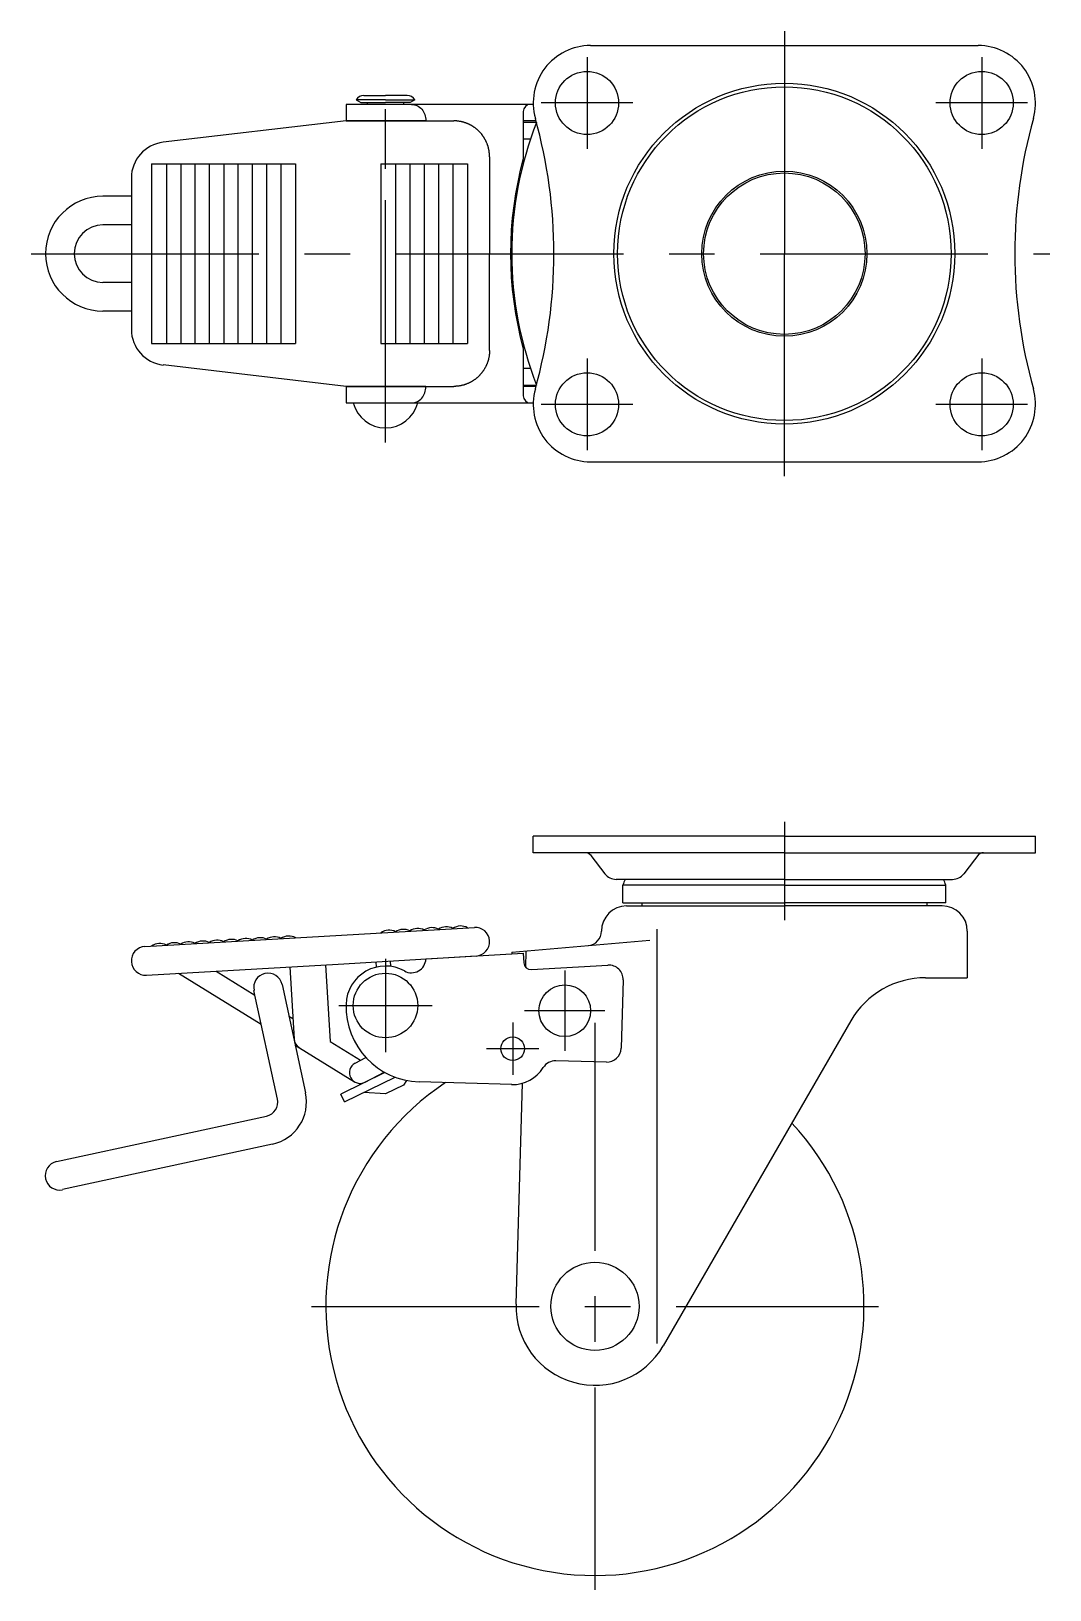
# Model space of a CAD drawing. Extents: x -207 to 63, y -73 to 178.
# Drawn here: x -78.6 to 63.4, y -39.5 to 177.7 of the extents above; entities that cross this region are included whole.
import ezdxf

# ---------------------------------------------------------------- set-up
doc = ezdxf.new("R2010")
doc.units = 0
doc.linetypes.add('CENTER', pattern=[50.8, 31.75, -6.35, 6.35, -6.35])
doc.layers.get('0').update_dxf_attribs({"linetype": 'CONTINUOUS'})
doc.layers.add('CENTER', color=1, linetype='CONTINUOUS')

msp = doc.modelspace()

# ---------------------------------------------------------------- linework, layer by layer
at = {"color": 7, "linetype": 'CONTINUOUS'}
for p, q in [((-0.6, 175.68), (53.4, 175.68)), ((-0.6, 175.68), (53.4, 175.68)), ((-0.6, 175.68), (53.4, 175.68)), ((-0.6, 175.68), (53.4, 175.68)), ((-8.6, 167.48), (-34.69, 167.48)), ((-8.6, 167.48), (-34.69, 167.48)), ((-8.6, 167.48), (-34.69, 167.48)), ((-8.6, 167.48), (-34.69, 167.48)), ((-34.69, 167.48), (-34.69, 165.18)), ((-34.69, 167.48), (-34.69, 165.18)), ((-34.69, 167.48), (-34.69, 165.18)), ((-34.69, 167.48), (-34.69, 165.18)), ((-29.19, 168.11), (-33.27, 168.11)), ((-33.27, 168.11), (-32.62, 167.73)), ((-33.27, 168.11), (-32.62, 167.73)), ((-29.19, 168.11), (-33.27, 168.11)), ((-33.27, 168.11), (-32.62, 167.73)), ((-29.19, 168.11), (-33.27, 168.11)), ((-33.27, 168.11), (-32.62, 167.73)), ((-29.19, 168.11), (-33.27, 168.11)), ((-32.62, 167.73), (-29.19, 167.73)), ((-32.62, 167.73), (-29.19, 167.73)), ((-32.62, 167.73), (-29.19, 167.73)), ((-32.62, 167.73), (-29.19, 167.73)), ((-32.19, 168.73), (-29.19, 168.73)), ((-32.19, 168.73), (-29.19, 168.73)), ((-32.19, 168.73), (-29.19, 168.73)), ((-32.19, 168.73), (-29.19, 168.73)), ((-26.19, 168.73), (-29.19, 168.73)), ((-26.19, 168.73), (-29.19, 168.73)), ((-26.19, 168.73), (-29.19, 168.73)), ((-26.19, 168.73), (-29.19, 168.73)), ((-29.19, 168.11), (-25.11, 168.11)), ((-29.19, 168.11), (-25.11, 168.11)), ((-29.19, 168.11), (-25.11, 168.11)), ((-29.19, 168.11), (-25.11, 168.11)), ((-25.76, 167.73), (-29.19, 167.73)), ((-25.76, 167.73), (-29.19, 167.73)), ((-25.76, 167.73), (-29.19, 167.73)), ((-25.76, 167.73), (-29.19, 167.73)), ((-25.11, 168.11), (-25.76, 167.73)), ((-25.11, 168.11), (-25.76, 167.73)), ((-25.11, 168.11), (-25.76, 167.73)), ((-25.11, 168.11), (-25.76, 167.73)), ((-34.66, 165.18), (-60.19, 162.2)), ((-34.66, 165.18), (-60.19, 162.2)), ((-34.66, 165.18), (-60.19, 162.2)), ((-34.66, 165.18), (-60.19, 162.2)), ((-34.69, 165.18), (-19.68, 165.18)), ((-23.56, 165.18), (-34.69, 165.18)), ((-23.56, 165.18), (-34.69, 165.18)), ((-34.69, 165.18), (-19.68, 165.18)), ((-23.56, 165.18), (-34.69, 165.18)), ((-34.69, 165.18), (-19.68, 165.18)), ((-23.56, 165.18), (-34.69, 165.18)), ((-34.69, 165.18), (-19.68, 165.18)), ((-9.99, 166.48), (-9.99, 159.93)), ((-9.99, 166.48), (-9.99, 159.93)), ((-9.99, 166.48), (-9.99, 159.93)), ((-9.99, 166.48), (-9.99, 159.93)), ((-8.21, 165.18), (-9.99, 165.18)), ((-8.21, 165.18), (-9.99, 165.18)), ((-8.21, 165.18), (-9.99, 165.18)), ((-8.21, 165.18), (-9.99, 165.18)), ((-8.15, 164.98), (-9.99, 164.98)), ((-8.15, 164.98), (-9.99, 164.98)), ((-8.15, 164.98), (-9.99, 164.98)), ((-8.15, 164.98), (-9.99, 164.98)), ((-9.99, 162.68), (-8.97, 162.68)), ((-9.99, 162.68), (-8.97, 162.68)), ((-9.99, 162.68), (-8.97, 162.68)), ((-9.99, 162.68), (-8.97, 162.68)), ((-61.78, 159.18), (-61.78, 134.18)), ((-61.78, 159.18), (-61.78, 134.18)), ((-61.78, 159.18), (-61.78, 134.18)), ((-61.78, 159.18), (-61.78, 134.18)), ((-61.78, 159.18), (-41.71, 159.18)), ((-61.78, 159.18), (-41.71, 159.18)), ((-61.78, 159.18), (-41.71, 159.18)), ((-61.78, 159.18), (-41.71, 159.18)), ((-59.73, 159.18), (-59.73, 134.18)), ((-59.73, 159.18), (-59.73, 134.18)), ((-59.73, 159.18), (-59.73, 134.18)), ((-59.73, 159.18), (-59.73, 134.18)), ((-57.73, 159.18), (-57.73, 134.18)), ((-57.73, 159.18), (-57.73, 134.18)), ((-57.73, 159.18), (-57.73, 134.18)), ((-57.73, 159.18), (-57.73, 134.18)), ((-55.74, 159.18), (-55.74, 134.18)), ((-55.74, 159.18), (-55.74, 134.18)), ((-55.74, 159.18), (-55.74, 134.18)), ((-55.74, 159.18), (-55.74, 134.18)), ((-53.74, 159.18), (-53.74, 134.18)), ((-53.74, 159.18), (-53.74, 134.18)), ((-53.74, 159.18), (-53.74, 134.18)), ((-53.74, 159.18), (-53.74, 134.18)), ((-51.74, 159.18), (-51.74, 134.18)), ((-51.74, 159.18), (-51.74, 134.18)), ((-51.74, 159.18), (-51.74, 134.18)), ((-51.74, 159.18), (-51.74, 134.18)), ((-49.75, 159.18), (-49.75, 134.18)), ((-49.75, 159.18), (-49.75, 134.18)), ((-49.75, 159.18), (-49.75, 134.18)), ((-49.75, 159.18), (-49.75, 134.18)), ((-47.75, 159.18), (-47.75, 134.18)), ((-47.75, 159.18), (-47.75, 134.18)), ((-47.75, 159.18), (-47.75, 134.18)), ((-47.75, 159.18), (-47.75, 134.18)), ((-45.75, 159.18), (-45.75, 134.18)), ((-45.75, 159.18), (-45.75, 134.18)), ((-45.75, 159.18), (-45.75, 134.18)), ((-45.75, 159.18), (-45.75, 134.18)), ((-43.76, 159.18), (-43.76, 134.18)), ((-43.76, 159.18), (-43.76, 134.18)), ((-43.76, 159.18), (-43.76, 134.18)), ((-43.76, 159.18), (-43.76, 134.18)), ((-41.71, 159.18), (-41.71, 134.18)), ((-41.71, 159.18), (-41.71, 134.18)), ((-41.71, 159.18), (-41.71, 134.18)), ((-41.71, 159.18), (-41.71, 134.18)), ((-29.83, 159.18), (-29.83, 134.18)), ((-29.83, 159.18), (-29.83, 134.18)), ((-29.83, 159.18), (-29.83, 134.18)), ((-29.83, 159.18), (-29.83, 134.18)), ((-29.83, 159.18), (-17.75, 159.18)), ((-29.83, 159.18), (-17.75, 159.18)), ((-29.83, 159.18), (-17.75, 159.18)), ((-29.83, 159.18), (-17.75, 159.18)), ((-27.78, 159.18), (-27.78, 134.18)), ((-27.78, 159.18), (-27.78, 134.18)), ((-27.78, 159.18), (-27.78, 134.18)), ((-27.78, 159.18), (-27.78, 134.18)), ((-25.79, 159.18), (-25.79, 134.18)), ((-25.79, 159.18), (-25.79, 134.18)), ((-25.79, 159.18), (-25.79, 134.18)), ((-25.79, 159.18), (-25.79, 134.18)), ((-23.79, 159.18), (-23.79, 134.18)), ((-23.79, 159.18), (-23.79, 134.18)), ((-23.79, 159.18), (-23.79, 134.18)), ((-23.79, 159.18), (-23.79, 134.18)), ((-21.79, 159.18), (-21.79, 134.18)), ((-21.79, 159.18), (-21.79, 134.18)), ((-21.79, 159.18), (-21.79, 134.18)), ((-21.79, 159.18), (-21.79, 134.18)), ((-19.8, 159.18), (-19.8, 134.18)), ((-19.8, 159.18), (-19.8, 134.18)), ((-19.8, 159.18), (-19.8, 134.18)), ((-19.8, 159.18), (-19.8, 134.18)), ((-17.75, 159.18), (-17.75, 134.18)), ((-17.75, 159.18), (-17.75, 134.18)), ((-17.75, 159.18), (-17.75, 134.18)), ((-17.75, 159.18), (-17.75, 134.18)), ((-14.69, 160.18), (-14.69, 146.68)), ((-14.69, 160.18), (-14.69, 146.68)), ((-14.69, 160.18), (-14.69, 146.68)), ((-14.69, 160.18), (-14.69, 146.68)), ((-10.01, 159.18), (-10.19, 159.18)), ((-10.01, 159.18), (-10.19, 159.18)), ((-10.01, 159.18), (-10.19, 159.18)), ((-10.01, 159.18), (-10.19, 159.18)), ((-64.61, 157.23), (-64.61, 136.13)), ((-64.61, 157.23), (-64.61, 136.13)), ((-64.61, 157.23), (-64.61, 136.13)), ((-64.61, 157.23), (-64.61, 136.13)), ((-64.61, 154.68), (-68.57, 154.68)), ((-64.61, 150.68), (-68.57, 150.68)), ((-14.69, 133.18), (-14.69, 146.68)), ((-14.69, 133.18), (-14.69, 146.68)), ((-14.69, 133.18), (-14.69, 146.68)), ((-14.69, 133.18), (-14.69, 146.68)), ((-64.61, 142.68), (-68.57, 142.68)), ((-64.61, 138.68), (-68.57, 138.68)), ((-61.78, 134.18), (-41.71, 134.18)), ((-61.78, 134.18), (-41.71, 134.18)), ((-61.78, 134.18), (-41.71, 134.18)), ((-61.78, 134.18), (-41.71, 134.18)), ((-29.83, 134.18), (-17.75, 134.18)), ((-29.83, 134.18), (-17.75, 134.18)), ((-29.83, 134.18), (-17.75, 134.18)), ((-29.83, 134.18), (-17.75, 134.18)), ((-10.19, 134.18), (-10.01, 134.18)), ((-10.19, 134.18), (-10.01, 134.18)), ((-10.19, 134.18), (-10.01, 134.18)), ((-10.19, 134.18), (-10.01, 134.18)), ((-9.99, 133.43), (-9.99, 126.88)), ((-9.99, 133.43), (-9.99, 126.88)), ((-9.99, 133.43), (-9.99, 126.88)), ((-9.99, 133.43), (-9.99, 126.88)), ((-34.66, 128.18), (-60.19, 131.17)), ((-34.66, 128.18), (-60.19, 131.17)), ((-34.66, 128.18), (-60.19, 131.17)), ((-34.66, 128.18), (-60.19, 131.17)), ((-8.97, 130.68), (-9.99, 130.68)), ((-8.97, 130.68), (-9.99, 130.68)), ((-8.97, 130.68), (-9.99, 130.68)), ((-8.97, 130.68), (-9.99, 130.68)), ((-34.69, 128.18), (-34.69, 125.88)), ((-34.69, 128.18), (-34.69, 125.88)), ((-34.69, 128.18), (-34.69, 125.88)), ((-34.69, 128.18), (-34.69, 125.88)), ((-34.69, 128.18), (-19.68, 128.18)), ((-23.56, 128.18), (-34.69, 128.18)), ((-23.56, 128.18), (-34.69, 128.18)), ((-34.69, 128.18), (-19.68, 128.18)), ((-23.56, 128.18), (-34.69, 128.18)), ((-34.69, 128.18), (-19.68, 128.18)), ((-23.56, 128.18), (-34.69, 128.18)), ((-34.69, 128.18), (-19.68, 128.18)), ((-9.99, 128.38), (-8.15, 128.38)), ((-9.99, 128.38), (-8.15, 128.38)), ((-9.99, 128.38), (-8.15, 128.38)), ((-9.99, 128.38), (-8.15, 128.38)), ((-8.21, 128.18), (-9.99, 128.18)), ((-8.21, 128.18), (-9.99, 128.18)), ((-8.21, 128.18), (-9.99, 128.18)), ((-8.21, 128.18), (-9.99, 128.18)), ((-34.69, 125.88), (-8.6, 125.88)), ((-34.69, 125.88), (-8.6, 125.88)), ((-34.69, 125.88), (-8.6, 125.88)), ((-34.69, 125.88), (-8.6, 125.88)), ((-0.6, 117.68), (53.4, 117.68)), ((-0.6, 117.68), (53.4, 117.68)), ((-0.6, 117.68), (53.4, 117.68)), ((-0.6, 117.68), (53.4, 117.68)), ((26.4, 65.5), (-8.6, 65.5)), ((-8.6, 63.2), (-8.6, 65.5)), ((26.4, 65.5), (61.4, 65.5)), ((61.4, 63.2), (61.4, 65.5)), ((26.4, 63.2), (-8.6, 63.2)), ((26.4, 63.2), (61.4, 63.2)), ((53.65, 63.2), (51.42, 60.28)), ((-0.55, 62.81), (1.38, 60.28)), ((26.4, 59.5), (2.97, 59.5)), ((26.4, 58.71), (3.9, 58.71)), ((3.9, 56.21), (3.9, 58.71)), ((26.4, 59.5), (49.83, 59.5)), ((26.4, 58.71), (48.9, 58.71)), ((48.9, 56.21), (48.9, 58.71)), ((3.9, 56.21), (26.4, 56.21)), ((4.4, 55.79), (4.67, 55.79)), ((4.67, 55.79), (26.4, 55.79)), ((6.53, 56.21), (6.53, 55.79)), ((48.9, 56.21), (26.4, 56.21)), ((48.13, 55.79), (26.4, 55.79)), ((46.27, 56.21), (46.27, 55.79)), ((48.4, 55.79), (48.13, 55.79)), ((-62.72, 50.14), (-16.8, 52.81)), ((0.9, 52.29), (0.9, 52.27)), ((8.64, 52.54), (8.64, 28.03)), ((51.9, 52.29), (51.9, 45.79)), ((-11.6, 49.35), (7.67, 51.03)), ((-35.78, 47.7), (-16.57, 48.82)), ((-30.55, 48.01), (-30.5, 47.26)), ((-28.55, 48.12), (-28.51, 47.38)), ((-23.56, 48.41), (-9.99, 49.2)), ((-11.6, 49.35), (-11.58, 49.1)), ((-11.6, 49.35), (-11.58, 49.1)), ((-9.99, 49.2), (-9.91, 47.87)), ((-9.63, 47.23), (-9.56, 49.52)), ((-9.63, 47.23), (-9.56, 49.52)), ((-62.49, 46.15), (-35.78, 47.7)), ((-58.02, 46.41), (-46.5, 39.3)), ((-52.8, 46.71), (-47.38, 43.37)), ((-42.52, 47.31), (-41.94, 37.24)), ((-37.53, 47.6), (-36.91, 36.91)), ((-8.85, 46.93), (1.81, 47.55)), ((46.07, 45.79), (51.9, 45.79)), ((-44.24, 28.89), (-47.52, 44)), ((-43.61, 44.85), (-40.33, 29.74)), ((3.93, 45.5), (3.65, 35.96)), ((-42.65, 40.45), (-42.11, 40.12)), ((35.67, 39.79), (9.53, -5.5)), ((-41.77, 36.38), (-33.51, 31.29)), ((-36.91, 36.91), (-32.67, 34.29)), ((-29.27, 32.58), (-35.42, 29.57)), ((-33.43, 33.88), (-31.94, 34.69)), ((-32.01, 31.24), (-29.39, 32.65)), ((1.59, 34.02), (-5.44, 34.22)), ((-34.89, 28.49), (-27.86, 31.94)), ((-26.69, 30.84), (-29.2, 29.61)), ((-26.26, 31.48), (-26.69, 30.84)), ((-11.6, 30.9), (-24.5, 31.28)), ((-11, 0.32), (-10.1, 31.09)), ((-34.89, 28.49), (-35.42, 29.57)), ((-29.2, 29.61), (-32.2, 29.81)), ((-75.04, 20.17), (-45.77, 26.52)), ((8.64, 28.03), (8.64, -5.19)), ((-44.92, 22.61), (-74.19, 16.26))]:
    msp.add_line(p, q, dxfattribs=at)
for points in [[(-25.55, 167.48, -0.112031), (-24.8, 167.31, -0.103107), (-24.14, 166.81, -0.092574), (-23.71, 166.08, -0.086292), (-23.56, 165.18, -0.086292)], [(-25.55, 167.48, -0.112031), (-24.8, 167.31, -0.103107), (-24.14, 166.81, -0.092574), (-23.71, 166.08, -0.086292), (-23.56, 165.18, -0.086292)], [(-25.55, 167.48, -0.112031), (-24.8, 167.31, -0.103107), (-24.14, 166.81, -0.092574), (-23.71, 166.08, -0.086292), (-23.56, 165.18, -0.086292)], [(-25.55, 167.48, -0.112031), (-24.8, 167.31, -0.103107), (-24.14, 166.81, -0.092574), (-23.71, 166.08, -0.086292), (-23.56, 165.18, -0.086292)], [(-25.55, 125.88, 0.112031), (-24.8, 126.05, 0.103107), (-24.14, 126.56, 0.092574), (-23.71, 127.29, 0.086292), (-23.56, 128.18, 0.086292)], [(-25.55, 125.88, 0.112031), (-24.8, 126.05, 0.103107), (-24.14, 126.56, 0.092574), (-23.71, 127.29, 0.086292), (-23.56, 128.18, 0.086292)], [(-25.55, 125.88, 0.112031), (-24.8, 126.05, 0.103107), (-24.14, 126.56, 0.092574), (-23.71, 127.29, 0.086292), (-23.56, 128.18, 0.086292)], [(-25.55, 125.88, 0.112031), (-24.8, 126.05, 0.103107), (-24.14, 126.56, 0.092574), (-23.71, 127.29, 0.086292), (-23.56, 128.18, 0.086292)]]:
    msp.add_lwpolyline(points, format="xyb", dxfattribs=at)
for points in [[(-14.68, 160.19, 0), (-14.69, 160.25, 0), (-14.69, 160.31, 0), (-14.69, 160.37, 0), (-14.69, 160.43, 0), (-14.69, 160.49, 0), (-14.7, 160.55, 0), (-14.7, 160.62, 0), (-14.71, 160.68, 0), (-14.72, 160.74, 0), (-14.72, 160.8, 0), (-14.73, 160.86, 0), (-14.74, 160.92, 0), (-14.75, 160.98, 0), (-14.76, 161.04, 0), (-14.77, 161.1, 0), (-14.78, 161.16, 0), (-14.79, 161.22, 0), (-14.81, 161.28, 0), (-14.82, 161.34, 0), (-14.83, 161.4, 0), (-14.85, 161.46, 0), (-14.87, 161.52, 0), (-14.88, 161.58, 0), (-14.9, 161.64, 0), (-14.92, 161.7, 0), (-14.94, 161.75, 0), (-14.96, 161.81, 0), (-14.98, 161.87, 0), (-15, 161.93, 0), (-15.02, 161.99, 0), (-15.04, 162.04, 0), (-15.07, 162.1, 0), (-15.09, 162.16, 0), (-15.11, 162.21, 0), (-15.14, 162.27, 0), (-15.17, 162.32, 0), (-15.19, 162.38, 0), (-15.22, 162.43, 0), (-15.25, 162.49, 0), (-15.28, 162.54, 0), (-15.3, 162.6, 0), (-15.33, 162.65, 0), (-15.37, 162.7, 0), (-15.4, 162.76, 0), (-15.43, 162.81, 0), (-15.46, 162.86, 0), (-15.49, 162.91, 0), (-15.53, 162.96, 0), (-15.56, 163.02, 0), (-15.6, 163.07, 0), (-15.63, 163.12, 0), (-15.67, 163.17, 0), (-15.71, 163.21, 0), (-15.74, 163.26, 0), (-15.78, 163.31, 0), (-15.82, 163.36, 0), (-15.86, 163.41, 0), (-15.9, 163.45, 0), (-15.94, 163.5, 0), (-15.98, 163.54, 0), (-16.02, 163.59, 0), (-16.06, 163.63, 0), (-16.11, 163.68, 0), (-16.15, 163.72, 0), (-16.19, 163.77, 0), (-16.24, 163.81, 0), (-16.28, 163.85, 0), (-16.33, 163.89, 0), (-16.37, 163.93, 0), (-16.42, 163.97, 0), (-16.47, 164.01, 0), (-16.51, 164.05, 0), (-16.56, 164.09, 0), (-16.61, 164.13, 0), (-16.66, 164.17, 0), (-16.71, 164.2, 0), (-16.76, 164.24, 0), (-16.81, 164.27, 0), (-16.86, 164.31, 0), (-16.91, 164.34, 0), (-16.96, 164.38, 0), (-17.01, 164.41, 0), (-17.06, 164.44, 0), (-17.11, 164.48, 0), (-17.17, 164.51, 0), (-17.22, 164.54, 0), (-17.27, 164.57, 0), (-17.33, 164.6, 0), (-17.38, 164.62, 0), (-17.44, 164.65, 0), (-17.49, 164.68, 0), (-17.55, 164.71, 0), (-17.6, 164.73, 0), (-17.66, 164.76, 0), (-17.72, 164.78, 0), (-17.77, 164.81, 0), (-17.83, 164.83, 0), (-17.89, 164.85, 0), (-17.94, 164.87, 0), (-18, 164.89, 0), (-18.06, 164.91, 0), (-18.12, 164.93, 0), (-18.18, 164.95, 0), (-18.23, 164.97, 0), (-18.29, 164.99, 0), (-18.35, 165.01, 0), (-18.41, 165.02, 0), (-18.47, 165.04, 0), (-18.53, 165.05, 0), (-18.59, 165.06, 0), (-18.65, 165.08, 0), (-18.71, 165.09, 0), (-18.77, 165.1, 0), (-18.83, 165.11, 0), (-18.89, 165.12, 0), (-18.95, 165.13, 0), (-19.01, 165.14, 0), (-19.07, 165.15, 0), (-19.13, 165.16, 0), (-19.19, 165.16, 0), (-19.26, 165.17, 0), (-19.32, 165.17, 0), (-19.38, 165.18, 0), (-19.44, 165.18, 0), (-19.5, 165.18, 0), (-19.56, 165.18, 0), (-19.62, 165.19, 0), (-19.68, 165.19, 0)], [(-14.68, 160.19, 0), (-14.69, 160.25, 0), (-14.69, 160.31, 0), (-14.69, 160.37, 0), (-14.69, 160.43, 0), (-14.69, 160.49, 0), (-14.7, 160.55, 0), (-14.7, 160.62, 0), (-14.71, 160.68, 0), (-14.72, 160.74, 0), (-14.72, 160.8, 0), (-14.73, 160.86, 0), (-14.74, 160.92, 0), (-14.75, 160.98, 0), (-14.76, 161.04, 0), (-14.77, 161.1, 0), (-14.78, 161.16, 0), (-14.79, 161.22, 0), (-14.81, 161.28, 0), (-14.82, 161.34, 0), (-14.83, 161.4, 0), (-14.85, 161.46, 0), (-14.87, 161.52, 0), (-14.88, 161.58, 0), (-14.9, 161.64, 0), (-14.92, 161.7, 0), (-14.94, 161.75, 0), (-14.96, 161.81, 0), (-14.98, 161.87, 0), (-15, 161.93, 0), (-15.02, 161.99, 0), (-15.04, 162.04, 0), (-15.07, 162.1, 0), (-15.09, 162.16, 0), (-15.11, 162.21, 0), (-15.14, 162.27, 0), (-15.17, 162.32, 0), (-15.19, 162.38, 0), (-15.22, 162.43, 0), (-15.25, 162.49, 0), (-15.28, 162.54, 0), (-15.3, 162.6, 0), (-15.33, 162.65, 0), (-15.37, 162.7, 0), (-15.4, 162.76, 0), (-15.43, 162.81, 0), (-15.46, 162.86, 0), (-15.49, 162.91, 0), (-15.53, 162.96, 0), (-15.56, 163.02, 0), (-15.6, 163.07, 0), (-15.63, 163.12, 0), (-15.67, 163.17, 0), (-15.71, 163.21, 0), (-15.74, 163.26, 0), (-15.78, 163.31, 0), (-15.82, 163.36, 0), (-15.86, 163.41, 0), (-15.9, 163.45, 0), (-15.94, 163.5, 0), (-15.98, 163.54, 0), (-16.02, 163.59, 0), (-16.06, 163.63, 0), (-16.11, 163.68, 0), (-16.15, 163.72, 0), (-16.19, 163.77, 0), (-16.24, 163.81, 0), (-16.28, 163.85, 0), (-16.33, 163.89, 0), (-16.37, 163.93, 0), (-16.42, 163.97, 0), (-16.47, 164.01, 0), (-16.51, 164.05, 0), (-16.56, 164.09, 0), (-16.61, 164.13, 0), (-16.66, 164.17, 0), (-16.71, 164.2, 0), (-16.76, 164.24, 0), (-16.81, 164.27, 0), (-16.86, 164.31, 0), (-16.91, 164.34, 0), (-16.96, 164.38, 0), (-17.01, 164.41, 0), (-17.06, 164.44, 0), (-17.11, 164.48, 0), (-17.17, 164.51, 0), (-17.22, 164.54, 0), (-17.27, 164.57, 0), (-17.33, 164.6, 0), (-17.38, 164.62, 0), (-17.44, 164.65, 0), (-17.49, 164.68, 0), (-17.55, 164.71, 0), (-17.6, 164.73, 0), (-17.66, 164.76, 0), (-17.72, 164.78, 0), (-17.77, 164.81, 0), (-17.83, 164.83, 0), (-17.89, 164.85, 0), (-17.94, 164.87, 0), (-18, 164.89, 0), (-18.06, 164.91, 0), (-18.12, 164.93, 0), (-18.18, 164.95, 0), (-18.23, 164.97, 0), (-18.29, 164.99, 0), (-18.35, 165.01, 0), (-18.41, 165.02, 0), (-18.47, 165.04, 0), (-18.53, 165.05, 0), (-18.59, 165.06, 0), (-18.65, 165.08, 0), (-18.71, 165.09, 0), (-18.77, 165.1, 0), (-18.83, 165.11, 0), (-18.89, 165.12, 0), (-18.95, 165.13, 0), (-19.01, 165.14, 0), (-19.07, 165.15, 0), (-19.13, 165.16, 0), (-19.19, 165.16, 0), (-19.26, 165.17, 0), (-19.32, 165.17, 0), (-19.38, 165.18, 0), (-19.44, 165.18, 0), (-19.5, 165.18, 0), (-19.56, 165.18, 0), (-19.62, 165.19, 0), (-19.68, 165.19, 0)], [(-14.68, 160.19, 0), (-14.69, 160.25, 0), (-14.69, 160.31, 0), (-14.69, 160.37, 0), (-14.69, 160.43, 0), (-14.69, 160.49, 0), (-14.7, 160.55, 0), (-14.7, 160.62, 0), (-14.71, 160.68, 0), (-14.72, 160.74, 0), (-14.72, 160.8, 0), (-14.73, 160.86, 0), (-14.74, 160.92, 0), (-14.75, 160.98, 0), (-14.76, 161.04, 0), (-14.77, 161.1, 0), (-14.78, 161.16, 0), (-14.79, 161.22, 0), (-14.81, 161.28, 0), (-14.82, 161.34, 0), (-14.83, 161.4, 0), (-14.85, 161.46, 0), (-14.87, 161.52, 0), (-14.88, 161.58, 0), (-14.9, 161.64, 0), (-14.92, 161.7, 0), (-14.94, 161.75, 0), (-14.96, 161.81, 0), (-14.98, 161.87, 0), (-15, 161.93, 0), (-15.02, 161.99, 0), (-15.04, 162.04, 0), (-15.07, 162.1, 0), (-15.09, 162.16, 0), (-15.11, 162.21, 0), (-15.14, 162.27, 0), (-15.17, 162.32, 0), (-15.19, 162.38, 0), (-15.22, 162.43, 0), (-15.25, 162.49, 0), (-15.28, 162.54, 0), (-15.3, 162.6, 0), (-15.33, 162.65, 0), (-15.37, 162.7, 0), (-15.4, 162.76, 0), (-15.43, 162.81, 0), (-15.46, 162.86, 0), (-15.49, 162.91, 0), (-15.53, 162.96, 0), (-15.56, 163.02, 0), (-15.6, 163.07, 0), (-15.63, 163.12, 0), (-15.67, 163.17, 0), (-15.71, 163.21, 0), (-15.74, 163.26, 0), (-15.78, 163.31, 0), (-15.82, 163.36, 0), (-15.86, 163.41, 0), (-15.9, 163.45, 0), (-15.94, 163.5, 0), (-15.98, 163.54, 0), (-16.02, 163.59, 0), (-16.06, 163.63, 0), (-16.11, 163.68, 0), (-16.15, 163.72, 0), (-16.19, 163.77, 0), (-16.24, 163.81, 0), (-16.28, 163.85, 0), (-16.33, 163.89, 0), (-16.37, 163.93, 0), (-16.42, 163.97, 0), (-16.47, 164.01, 0), (-16.51, 164.05, 0), (-16.56, 164.09, 0), (-16.61, 164.13, 0), (-16.66, 164.17, 0), (-16.71, 164.2, 0), (-16.76, 164.24, 0), (-16.81, 164.27, 0), (-16.86, 164.31, 0), (-16.91, 164.34, 0), (-16.96, 164.38, 0), (-17.01, 164.41, 0), (-17.06, 164.44, 0), (-17.11, 164.48, 0), (-17.17, 164.51, 0), (-17.22, 164.54, 0), (-17.27, 164.57, 0), (-17.33, 164.6, 0), (-17.38, 164.62, 0), (-17.44, 164.65, 0), (-17.49, 164.68, 0), (-17.55, 164.71, 0), (-17.6, 164.73, 0), (-17.66, 164.76, 0), (-17.72, 164.78, 0), (-17.77, 164.81, 0), (-17.83, 164.83, 0), (-17.89, 164.85, 0), (-17.94, 164.87, 0), (-18, 164.89, 0), (-18.06, 164.91, 0), (-18.12, 164.93, 0), (-18.18, 164.95, 0), (-18.23, 164.97, 0), (-18.29, 164.99, 0), (-18.35, 165.01, 0), (-18.41, 165.02, 0), (-18.47, 165.04, 0), (-18.53, 165.05, 0), (-18.59, 165.06, 0), (-18.65, 165.08, 0), (-18.71, 165.09, 0), (-18.77, 165.1, 0), (-18.83, 165.11, 0), (-18.89, 165.12, 0), (-18.95, 165.13, 0), (-19.01, 165.14, 0), (-19.07, 165.15, 0), (-19.13, 165.16, 0), (-19.19, 165.16, 0), (-19.26, 165.17, 0), (-19.32, 165.17, 0), (-19.38, 165.18, 0), (-19.44, 165.18, 0), (-19.5, 165.18, 0), (-19.56, 165.18, 0), (-19.62, 165.19, 0), (-19.68, 165.19, 0)], [(-14.68, 160.19, 0), (-14.69, 160.25, 0), (-14.69, 160.31, 0), (-14.69, 160.37, 0), (-14.69, 160.43, 0), (-14.69, 160.49, 0), (-14.7, 160.55, 0), (-14.7, 160.62, 0), (-14.71, 160.68, 0), (-14.72, 160.74, 0), (-14.72, 160.8, 0), (-14.73, 160.86, 0), (-14.74, 160.92, 0), (-14.75, 160.98, 0), (-14.76, 161.04, 0), (-14.77, 161.1, 0), (-14.78, 161.16, 0), (-14.79, 161.22, 0), (-14.81, 161.28, 0), (-14.82, 161.34, 0), (-14.83, 161.4, 0), (-14.85, 161.46, 0), (-14.87, 161.52, 0), (-14.88, 161.58, 0), (-14.9, 161.64, 0), (-14.92, 161.7, 0), (-14.94, 161.75, 0), (-14.96, 161.81, 0), (-14.98, 161.87, 0), (-15, 161.93, 0), (-15.02, 161.99, 0), (-15.04, 162.04, 0), (-15.07, 162.1, 0), (-15.09, 162.16, 0), (-15.11, 162.21, 0), (-15.14, 162.27, 0), (-15.17, 162.32, 0), (-15.19, 162.38, 0), (-15.22, 162.43, 0), (-15.25, 162.49, 0), (-15.28, 162.54, 0), (-15.3, 162.6, 0), (-15.33, 162.65, 0), (-15.37, 162.7, 0), (-15.4, 162.76, 0), (-15.43, 162.81, 0), (-15.46, 162.86, 0), (-15.49, 162.91, 0), (-15.53, 162.96, 0), (-15.56, 163.02, 0), (-15.6, 163.07, 0), (-15.63, 163.12, 0), (-15.67, 163.17, 0), (-15.71, 163.21, 0), (-15.74, 163.26, 0), (-15.78, 163.31, 0), (-15.82, 163.36, 0), (-15.86, 163.41, 0), (-15.9, 163.45, 0), (-15.94, 163.5, 0), (-15.98, 163.54, 0), (-16.02, 163.59, 0), (-16.06, 163.63, 0), (-16.11, 163.68, 0), (-16.15, 163.72, 0), (-16.19, 163.77, 0), (-16.24, 163.81, 0), (-16.28, 163.85, 0), (-16.33, 163.89, 0), (-16.37, 163.93, 0), (-16.42, 163.97, 0), (-16.47, 164.01, 0), (-16.51, 164.05, 0), (-16.56, 164.09, 0), (-16.61, 164.13, 0), (-16.66, 164.17, 0), (-16.71, 164.2, 0), (-16.76, 164.24, 0), (-16.81, 164.27, 0), (-16.86, 164.31, 0), (-16.91, 164.34, 0), (-16.96, 164.38, 0), (-17.01, 164.41, 0), (-17.06, 164.44, 0), (-17.11, 164.48, 0), (-17.17, 164.51, 0), (-17.22, 164.54, 0), (-17.27, 164.57, 0), (-17.33, 164.6, 0), (-17.38, 164.62, 0), (-17.44, 164.65, 0), (-17.49, 164.68, 0), (-17.55, 164.71, 0), (-17.6, 164.73, 0), (-17.66, 164.76, 0), (-17.72, 164.78, 0), (-17.77, 164.81, 0), (-17.83, 164.83, 0), (-17.89, 164.85, 0), (-17.94, 164.87, 0), (-18, 164.89, 0), (-18.06, 164.91, 0), (-18.12, 164.93, 0), (-18.18, 164.95, 0), (-18.23, 164.97, 0), (-18.29, 164.99, 0), (-18.35, 165.01, 0), (-18.41, 165.02, 0), (-18.47, 165.04, 0), (-18.53, 165.05, 0), (-18.59, 165.06, 0), (-18.65, 165.08, 0), (-18.71, 165.09, 0), (-18.77, 165.1, 0), (-18.83, 165.11, 0), (-18.89, 165.12, 0), (-18.95, 165.13, 0), (-19.01, 165.14, 0), (-19.07, 165.15, 0), (-19.13, 165.16, 0), (-19.19, 165.16, 0), (-19.26, 165.17, 0), (-19.32, 165.17, 0), (-19.38, 165.18, 0), (-19.44, 165.18, 0), (-19.5, 165.18, 0), (-19.56, 165.18, 0), (-19.62, 165.19, 0), (-19.68, 165.19, 0)], [(-14.68, 133.19, 0), (-14.69, 133.12, 0), (-14.69, 133.06, 0), (-14.69, 133, 0), (-14.69, 132.94, 0), (-14.69, 132.88, 0), (-14.7, 132.82, 0), (-14.7, 132.76, 0), (-14.71, 132.7, 0), (-14.72, 132.64, 0), (-14.72, 132.57, 0), (-14.73, 132.51, 0), (-14.74, 132.45, 0), (-14.75, 132.39, 0), (-14.76, 132.33, 0), (-14.77, 132.27, 0), (-14.78, 132.21, 0), (-14.79, 132.15, 0), (-14.81, 132.09, 0), (-14.82, 132.03, 0), (-14.83, 131.97, 0), (-14.85, 131.91, 0), (-14.87, 131.85, 0), (-14.88, 131.79, 0), (-14.9, 131.73, 0), (-14.92, 131.68, 0), (-14.94, 131.62, 0), (-14.96, 131.56, 0), (-14.98, 131.5, 0), (-15, 131.44, 0), (-15.02, 131.39, 0), (-15.04, 131.33, 0), (-15.07, 131.27, 0), (-15.09, 131.22, 0), (-15.11, 131.16, 0), (-15.14, 131.1, 0), (-15.17, 131.05, 0), (-15.19, 130.99, 0), (-15.22, 130.94, 0), (-15.25, 130.88, 0), (-15.28, 130.83, 0), (-15.3, 130.78, 0), (-15.33, 130.72, 0), (-15.37, 130.67, 0), (-15.4, 130.62, 0), (-15.43, 130.56, 0), (-15.46, 130.51, 0), (-15.49, 130.46, 0), (-15.53, 130.41, 0), (-15.56, 130.36, 0), (-15.6, 130.31, 0), (-15.63, 130.26, 0), (-15.67, 130.21, 0), (-15.71, 130.16, 0), (-15.74, 130.11, 0), (-15.78, 130.06, 0), (-15.82, 130.01, 0), (-15.86, 129.97, 0), (-15.9, 129.92, 0), (-15.94, 129.87, 0), (-15.98, 129.83, 0), (-16.02, 129.78, 0), (-16.06, 129.74, 0), (-16.11, 129.69, 0), (-16.15, 129.65, 0), (-16.19, 129.61, 0), (-16.24, 129.56, 0), (-16.28, 129.52, 0), (-16.33, 129.48, 0), (-16.37, 129.44, 0), (-16.42, 129.4, 0), (-16.47, 129.36, 0), (-16.51, 129.32, 0), (-16.56, 129.28, 0), (-16.61, 129.24, 0), (-16.66, 129.21, 0), (-16.71, 129.17, 0), (-16.76, 129.13, 0), (-16.81, 129.1, 0), (-16.86, 129.06, 0), (-16.91, 129.03, 0), (-16.96, 128.99, 0), (-17.01, 128.96, 0), (-17.06, 128.93, 0), (-17.11, 128.9, 0), (-17.17, 128.87, 0), (-17.22, 128.84, 0), (-17.27, 128.81, 0), (-17.33, 128.78, 0), (-17.38, 128.75, 0), (-17.44, 128.72, 0), (-17.49, 128.69, 0), (-17.55, 128.67, 0), (-17.6, 128.64, 0), (-17.66, 128.61, 0), (-17.72, 128.59, 0), (-17.77, 128.57, 0), (-17.83, 128.54, 0), (-17.89, 128.52, 0), (-17.94, 128.5, 0), (-18, 128.48, 0), (-18.06, 128.46, 0), (-18.12, 128.44, 0), (-18.18, 128.42, 0), (-18.23, 128.4, 0), (-18.29, 128.38, 0), (-18.35, 128.37, 0), (-18.41, 128.35, 0), (-18.47, 128.34, 0), (-18.53, 128.32, 0), (-18.59, 128.31, 0), (-18.65, 128.29, 0), (-18.71, 128.28, 0), (-18.77, 128.27, 0), (-18.83, 128.26, 0), (-18.89, 128.25, 0), (-18.95, 128.24, 0), (-19.01, 128.23, 0), (-19.07, 128.22, 0), (-19.13, 128.22, 0), (-19.19, 128.21, 0), (-19.26, 128.2, 0), (-19.32, 128.2, 0), (-19.38, 128.2, 0), (-19.44, 128.19, 0), (-19.5, 128.19, 0), (-19.56, 128.19, 0), (-19.62, 128.19, 0), (-19.68, 128.19, 0)], [(-14.68, 133.19, 0), (-14.69, 133.12, 0), (-14.69, 133.06, 0), (-14.69, 133, 0), (-14.69, 132.94, 0), (-14.69, 132.88, 0), (-14.7, 132.82, 0), (-14.7, 132.76, 0), (-14.71, 132.7, 0), (-14.72, 132.64, 0), (-14.72, 132.57, 0), (-14.73, 132.51, 0), (-14.74, 132.45, 0), (-14.75, 132.39, 0), (-14.76, 132.33, 0), (-14.77, 132.27, 0), (-14.78, 132.21, 0), (-14.79, 132.15, 0), (-14.81, 132.09, 0), (-14.82, 132.03, 0), (-14.83, 131.97, 0), (-14.85, 131.91, 0), (-14.87, 131.85, 0), (-14.88, 131.79, 0), (-14.9, 131.73, 0), (-14.92, 131.68, 0), (-14.94, 131.62, 0), (-14.96, 131.56, 0), (-14.98, 131.5, 0), (-15, 131.44, 0), (-15.02, 131.39, 0), (-15.04, 131.33, 0), (-15.07, 131.27, 0), (-15.09, 131.22, 0), (-15.11, 131.16, 0), (-15.14, 131.1, 0), (-15.17, 131.05, 0), (-15.19, 130.99, 0), (-15.22, 130.94, 0), (-15.25, 130.88, 0), (-15.28, 130.83, 0), (-15.3, 130.78, 0), (-15.33, 130.72, 0), (-15.37, 130.67, 0), (-15.4, 130.62, 0), (-15.43, 130.56, 0), (-15.46, 130.51, 0), (-15.49, 130.46, 0), (-15.53, 130.41, 0), (-15.56, 130.36, 0), (-15.6, 130.31, 0), (-15.63, 130.26, 0), (-15.67, 130.21, 0), (-15.71, 130.16, 0), (-15.74, 130.11, 0), (-15.78, 130.06, 0), (-15.82, 130.01, 0), (-15.86, 129.97, 0), (-15.9, 129.92, 0), (-15.94, 129.87, 0), (-15.98, 129.83, 0), (-16.02, 129.78, 0), (-16.06, 129.74, 0), (-16.11, 129.69, 0), (-16.15, 129.65, 0), (-16.19, 129.61, 0), (-16.24, 129.56, 0), (-16.28, 129.52, 0), (-16.33, 129.48, 0), (-16.37, 129.44, 0), (-16.42, 129.4, 0), (-16.47, 129.36, 0), (-16.51, 129.32, 0), (-16.56, 129.28, 0), (-16.61, 129.24, 0), (-16.66, 129.21, 0), (-16.71, 129.17, 0), (-16.76, 129.13, 0), (-16.81, 129.1, 0), (-16.86, 129.06, 0), (-16.91, 129.03, 0), (-16.96, 128.99, 0), (-17.01, 128.96, 0), (-17.06, 128.93, 0), (-17.11, 128.9, 0), (-17.17, 128.87, 0), (-17.22, 128.84, 0), (-17.27, 128.81, 0), (-17.33, 128.78, 0), (-17.38, 128.75, 0), (-17.44, 128.72, 0), (-17.49, 128.69, 0), (-17.55, 128.67, 0), (-17.6, 128.64, 0), (-17.66, 128.61, 0), (-17.72, 128.59, 0), (-17.77, 128.57, 0), (-17.83, 128.54, 0), (-17.89, 128.52, 0), (-17.94, 128.5, 0), (-18, 128.48, 0), (-18.06, 128.46, 0), (-18.12, 128.44, 0), (-18.18, 128.42, 0), (-18.23, 128.4, 0), (-18.29, 128.38, 0), (-18.35, 128.37, 0), (-18.41, 128.35, 0), (-18.47, 128.34, 0), (-18.53, 128.32, 0), (-18.59, 128.31, 0), (-18.65, 128.29, 0), (-18.71, 128.28, 0), (-18.77, 128.27, 0), (-18.83, 128.26, 0), (-18.89, 128.25, 0), (-18.95, 128.24, 0), (-19.01, 128.23, 0), (-19.07, 128.22, 0), (-19.13, 128.22, 0), (-19.19, 128.21, 0), (-19.26, 128.2, 0), (-19.32, 128.2, 0), (-19.38, 128.2, 0), (-19.44, 128.19, 0), (-19.5, 128.19, 0), (-19.56, 128.19, 0), (-19.62, 128.19, 0), (-19.68, 128.19, 0)], [(-14.68, 133.19, 0), (-14.69, 133.12, 0), (-14.69, 133.06, 0), (-14.69, 133, 0), (-14.69, 132.94, 0), (-14.69, 132.88, 0), (-14.7, 132.82, 0), (-14.7, 132.76, 0), (-14.71, 132.7, 0), (-14.72, 132.64, 0), (-14.72, 132.57, 0), (-14.73, 132.51, 0), (-14.74, 132.45, 0), (-14.75, 132.39, 0), (-14.76, 132.33, 0), (-14.77, 132.27, 0), (-14.78, 132.21, 0), (-14.79, 132.15, 0), (-14.81, 132.09, 0), (-14.82, 132.03, 0), (-14.83, 131.97, 0), (-14.85, 131.91, 0), (-14.87, 131.85, 0), (-14.88, 131.79, 0), (-14.9, 131.73, 0), (-14.92, 131.68, 0), (-14.94, 131.62, 0), (-14.96, 131.56, 0), (-14.98, 131.5, 0), (-15, 131.44, 0), (-15.02, 131.39, 0), (-15.04, 131.33, 0), (-15.07, 131.27, 0), (-15.09, 131.22, 0), (-15.11, 131.16, 0), (-15.14, 131.1, 0), (-15.17, 131.05, 0), (-15.19, 130.99, 0), (-15.22, 130.94, 0), (-15.25, 130.88, 0), (-15.28, 130.83, 0), (-15.3, 130.78, 0), (-15.33, 130.72, 0), (-15.37, 130.67, 0), (-15.4, 130.62, 0), (-15.43, 130.56, 0), (-15.46, 130.51, 0), (-15.49, 130.46, 0), (-15.53, 130.41, 0), (-15.56, 130.36, 0), (-15.6, 130.31, 0), (-15.63, 130.26, 0), (-15.67, 130.21, 0), (-15.71, 130.16, 0), (-15.74, 130.11, 0), (-15.78, 130.06, 0), (-15.82, 130.01, 0), (-15.86, 129.97, 0), (-15.9, 129.92, 0), (-15.94, 129.87, 0), (-15.98, 129.83, 0), (-16.02, 129.78, 0), (-16.06, 129.74, 0), (-16.11, 129.69, 0), (-16.15, 129.65, 0), (-16.19, 129.61, 0), (-16.24, 129.56, 0), (-16.28, 129.52, 0), (-16.33, 129.48, 0), (-16.37, 129.44, 0), (-16.42, 129.4, 0), (-16.47, 129.36, 0), (-16.51, 129.32, 0), (-16.56, 129.28, 0), (-16.61, 129.24, 0), (-16.66, 129.21, 0), (-16.71, 129.17, 0), (-16.76, 129.13, 0), (-16.81, 129.1, 0), (-16.86, 129.06, 0), (-16.91, 129.03, 0), (-16.96, 128.99, 0), (-17.01, 128.96, 0), (-17.06, 128.93, 0), (-17.11, 128.9, 0), (-17.17, 128.87, 0), (-17.22, 128.84, 0), (-17.27, 128.81, 0), (-17.33, 128.78, 0), (-17.38, 128.75, 0), (-17.44, 128.72, 0), (-17.49, 128.69, 0), (-17.55, 128.67, 0), (-17.6, 128.64, 0), (-17.66, 128.61, 0), (-17.72, 128.59, 0), (-17.77, 128.57, 0), (-17.83, 128.54, 0), (-17.89, 128.52, 0), (-17.94, 128.5, 0), (-18, 128.48, 0), (-18.06, 128.46, 0), (-18.12, 128.44, 0), (-18.18, 128.42, 0), (-18.23, 128.4, 0), (-18.29, 128.38, 0), (-18.35, 128.37, 0), (-18.41, 128.35, 0), (-18.47, 128.34, 0), (-18.53, 128.32, 0), (-18.59, 128.31, 0), (-18.65, 128.29, 0), (-18.71, 128.28, 0), (-18.77, 128.27, 0), (-18.83, 128.26, 0), (-18.89, 128.25, 0), (-18.95, 128.24, 0), (-19.01, 128.23, 0), (-19.07, 128.22, 0), (-19.13, 128.22, 0), (-19.19, 128.21, 0), (-19.26, 128.2, 0), (-19.32, 128.2, 0), (-19.38, 128.2, 0), (-19.44, 128.19, 0), (-19.5, 128.19, 0), (-19.56, 128.19, 0), (-19.62, 128.19, 0), (-19.68, 128.19, 0)], [(-14.68, 133.19, 0), (-14.69, 133.12, 0), (-14.69, 133.06, 0), (-14.69, 133, 0), (-14.69, 132.94, 0), (-14.69, 132.88, 0), (-14.7, 132.82, 0), (-14.7, 132.76, 0), (-14.71, 132.7, 0), (-14.72, 132.64, 0), (-14.72, 132.57, 0), (-14.73, 132.51, 0), (-14.74, 132.45, 0), (-14.75, 132.39, 0), (-14.76, 132.33, 0), (-14.77, 132.27, 0), (-14.78, 132.21, 0), (-14.79, 132.15, 0), (-14.81, 132.09, 0), (-14.82, 132.03, 0), (-14.83, 131.97, 0), (-14.85, 131.91, 0), (-14.87, 131.85, 0), (-14.88, 131.79, 0), (-14.9, 131.73, 0), (-14.92, 131.68, 0), (-14.94, 131.62, 0), (-14.96, 131.56, 0), (-14.98, 131.5, 0), (-15, 131.44, 0), (-15.02, 131.39, 0), (-15.04, 131.33, 0), (-15.07, 131.27, 0), (-15.09, 131.22, 0), (-15.11, 131.16, 0), (-15.14, 131.1, 0), (-15.17, 131.05, 0), (-15.19, 130.99, 0), (-15.22, 130.94, 0), (-15.25, 130.88, 0), (-15.28, 130.83, 0), (-15.3, 130.78, 0), (-15.33, 130.72, 0), (-15.37, 130.67, 0), (-15.4, 130.62, 0), (-15.43, 130.56, 0), (-15.46, 130.51, 0), (-15.49, 130.46, 0), (-15.53, 130.41, 0), (-15.56, 130.36, 0), (-15.6, 130.31, 0), (-15.63, 130.26, 0), (-15.67, 130.21, 0), (-15.71, 130.16, 0), (-15.74, 130.11, 0), (-15.78, 130.06, 0), (-15.82, 130.01, 0), (-15.86, 129.97, 0), (-15.9, 129.92, 0), (-15.94, 129.87, 0), (-15.98, 129.83, 0), (-16.02, 129.78, 0), (-16.06, 129.74, 0), (-16.11, 129.69, 0), (-16.15, 129.65, 0), (-16.19, 129.61, 0), (-16.24, 129.56, 0), (-16.28, 129.52, 0), (-16.33, 129.48, 0), (-16.37, 129.44, 0), (-16.42, 129.4, 0), (-16.47, 129.36, 0), (-16.51, 129.32, 0), (-16.56, 129.28, 0), (-16.61, 129.24, 0), (-16.66, 129.21, 0), (-16.71, 129.17, 0), (-16.76, 129.13, 0), (-16.81, 129.1, 0), (-16.86, 129.06, 0), (-16.91, 129.03, 0), (-16.96, 128.99, 0), (-17.01, 128.96, 0), (-17.06, 128.93, 0), (-17.11, 128.9, 0), (-17.17, 128.87, 0), (-17.22, 128.84, 0), (-17.27, 128.81, 0), (-17.33, 128.78, 0), (-17.38, 128.75, 0), (-17.44, 128.72, 0), (-17.49, 128.69, 0), (-17.55, 128.67, 0), (-17.6, 128.64, 0), (-17.66, 128.61, 0), (-17.72, 128.59, 0), (-17.77, 128.57, 0), (-17.83, 128.54, 0), (-17.89, 128.52, 0), (-17.94, 128.5, 0), (-18, 128.48, 0), (-18.06, 128.46, 0), (-18.12, 128.44, 0), (-18.18, 128.42, 0), (-18.23, 128.4, 0), (-18.29, 128.38, 0), (-18.35, 128.37, 0), (-18.41, 128.35, 0), (-18.47, 128.34, 0), (-18.53, 128.32, 0), (-18.59, 128.31, 0), (-18.65, 128.29, 0), (-18.71, 128.28, 0), (-18.77, 128.27, 0), (-18.83, 128.26, 0), (-18.89, 128.25, 0), (-18.95, 128.24, 0), (-19.01, 128.23, 0), (-19.07, 128.22, 0), (-19.13, 128.22, 0), (-19.19, 128.21, 0), (-19.26, 128.2, 0), (-19.32, 128.2, 0), (-19.38, 128.2, 0), (-19.44, 128.19, 0), (-19.5, 128.19, 0), (-19.56, 128.19, 0), (-19.62, 128.19, 0), (-19.68, 128.19, 0)]]:
    msp.add_polyline3d(points, dxfattribs=at)
for centre, radius in [((-1.1, 167.68), 4.4), ((53.9, 167.68), 4.4), ((53.9, 167.68), 4.4), ((53.9, 167.68), 4.4), ((53.9, 167.68), 4.4), ((26.4, 146.68), 23.75), ((26.4, 146.68), 23.75), ((26.4, 146.68), 23.75), ((26.4, 146.68), 23.75), ((26.4, 146.68), 23.25), ((26.4, 146.68), 23.25), ((26.4, 146.68), 23.25), ((26.4, 146.68), 23.25), ((26.4, 146.68), 11.5), ((26.4, 146.68), 11.5), ((26.4, 146.68), 11.5), ((26.4, 146.68), 11.5), ((26.4, 146.68), 11.25), ((26.4, 146.68), 11.25), ((26.4, 146.68), 11.25), ((26.4, 146.68), 11.25), ((-1.1, 125.68), 4.4), ((-1.1, 125.68), 4.4), ((-1.1, 125.68), 4.4), ((-1.1, 125.68), 4.4), ((53.9, 125.68), 4.4), ((53.9, 125.68), 4.4), ((53.9, 125.68), 4.4), ((53.9, 125.68), 4.4), ((-29.19, 41.92), 4.5), ((-4.2, 41.19), 3.6), ((-11.46, 35.9), 1.65), ((0, 0), 6.15)]:
    msp.add_circle(centre, radius, dxfattribs=at)
for centre, radius, start, end in [((-0.6, 167.68), 8, 90, 195.6185), ((-0.6, 167.68), 8, 90, 195.6185), ((-0.6, 167.68), 8, 90, 195.6185), ((-0.6, 167.68), 8, 90, 195.6185), ((53.4, 167.68), 8, 344.3815, 90), ((53.4, 167.68), 8, 344.3815, 90), ((53.4, 167.68), 8, 344.3815, 90), ((53.4, 167.68), 8, 344.3815, 90), ((-32.19, 167.48), 1.25, 90, 150), ((-32.19, 167.48), 1.25, 90, 150), ((-32.19, 167.48), 1.25, 90, 150), ((-32.19, 167.48), 1.25, 90, 150), ((-32.19, 167.48), 0.5, 0, 30), ((-32.19, 167.48), 0.5, 0, 30), ((-32.19, 167.48), 0.5, 0, 30), ((-32.19, 167.48), 0.5, 0, 30), ((-26.19, 167.48), 0.5, 150, 180), ((-26.19, 167.48), 0.5, 150, 180), ((-26.19, 167.48), 0.5, 150, 180), ((-26.19, 167.48), 0.5, 150, 180), ((-26.19, 167.48), 1.25, 30, 90), ((-26.19, 167.48), 1.25, 30, 90), ((-26.19, 167.48), 1.25, 30, 90), ((-26.19, 167.48), 1.25, 30, 90), ((-8.99, 166.48), 1, 90, 180), ((-8.99, 166.48), 1, 90, 180), ((-8.99, 166.48), 1, 90, 180), ((-8.99, 166.48), 1, 90, 180), ((-75.72, 146.68), 70, 344.3815, 15.6185), ((-75.72, 146.68), 70, 344.3815, 15.6185), ((-75.72, 146.68), 70, 344.3815, 15.6185), ((-75.72, 146.68), 70, 344.3815, 15.6185), ((128.52, 146.68), 70, 164.3815, 195.6185), ((128.52, 146.68), 70, 164.3815, 195.6185), ((128.52, 146.68), 70, 164.3815, 195.6185), ((128.52, 146.68), 70, 164.3815, 195.6185), ((38.4, 146.68), 50, 158.5309, 201.4691), ((38.4, 146.68), 50, 158.5309, 201.4691), ((38.4, 146.68), 50, 158.5309, 201.4691), ((38.4, 146.68), 50, 158.5309, 201.4691), ((-59.61, 157.23), 5, 96.6656, 180), ((-59.61, 157.23), 5, 96.6656, 180), ((-59.61, 157.23), 5, 96.6656, 180), ((-59.61, 157.23), 5, 96.6656, 180), ((38.23, 146.68), 50, 164.633, 195.367), ((38.23, 146.68), 50, 164.633, 195.367), ((38.23, 146.68), 50, 164.633, 195.367), ((38.23, 146.68), 50, 164.633, 195.367), ((-68.57, 146.68), 8, 90, 270), ((-68.57, 146.68), 4, 90, 270), ((-59.61, 136.13), 5, 180, 263.3344), ((-59.61, 136.13), 5, 180, 263.3344), ((-59.61, 136.13), 5, 180, 263.3344), ((-59.61, 136.13), 5, 180, 263.3344), ((-8.99, 126.88), 1, 180, 270), ((-8.99, 126.88), 1, 180, 270), ((-8.99, 126.88), 1, 180, 270), ((-8.99, 126.88), 1, 180, 270), ((-0.6, 125.68), 8, 164.3815, 270), ((-0.6, 125.68), 8, 164.3815, 270), ((-0.6, 125.68), 8, 164.3815, 270), ((-0.6, 125.68), 8, 164.3815, 270), ((53.4, 125.68), 8, 270, 15.6185), ((53.4, 125.68), 8, 270, 15.6185), ((53.4, 125.68), 8, 270, 15.6185), ((53.4, 125.68), 8, 270, 15.6185), ((-29.19, 127.03), 4.64, 194.25, 345.75), ((-29.19, 127.03), 4.64, 194.25, 345.75), ((-29.19, 127.03), 4.64, 194.25, 345.75), ((-29.19, 127.03), 4.64, 194.25, 345.75), ((-1.34, 62.2), 1, 37.4526, 90), ((54.14, 62.2), 1, 90, 142.5474), ((2.97, 61.5), 2, 217.4526, 270), ((9.13, 57.01), 5.5, 153.1247, 161.9955), ((43.67, 57.01), 5.5, 18.0045, 26.8753), ((49.83, 61.5), 2, 270, 322.5474), ((4.4, 52.29), 3.5, 90, 180), ((48.4, 52.29), 3.5, 0, 90), ((-28.68, 50.42), 2, 63.33, 125.1183), ((-26.69, 50.53), 2, 63.33, 123.33), ((-24.69, 50.65), 2, 63.33, 123.33), ((-22.69, 50.77), 2, 63.33, 123.33), ((-20.7, 50.88), 2, 63.33, 123.33), ((-18.7, 51), 2, 61.5417, 123.33), ((-16.69, 50.81), 2, 3.33, 93.33), ((-1.1, 52.27), 2, 275, 0), ((-62.61, 48.14), 2, 93.33, 183.33), ((-60.63, 48.56), 2, 63.33, 125.1183), ((-58.63, 48.67), 2, 63.33, 123.33), ((-56.63, 48.79), 2, 63.33, 123.33), ((-54.64, 48.91), 2, 63.33, 123.33), ((-52.64, 49.02), 2, 63.33, 123.33), ((-50.65, 49.14), 2, 63.33, 123.33), ((-48.65, 49.26), 2, 63.33, 123.33), ((-46.65, 49.37), 2, 63.33, 123.33), ((-44.66, 49.49), 2, 63.33, 123.33), ((-42.66, 49.6), 2, 61.5417, 123.33), ((-16.69, 50.81), 2, 273.33, 3.33), ((-62.61, 48.14), 2, 183.33, 273.33), ((-25.56, 48.48), 2, 241.0194, 357.9474), ((-8.91, 47.93), 1, 183.33, 273.33), ((-45.56, 44.43), 2, 12.2351, 192.2351), ((-29.19, 41.92), 5.5, 61.0194, 178.33), ((1.93, 45.55), 2, 358.33, 93.33), ((46.07, 33.79), 12, 90, 150), ((-24.19, 41.77), 10.5, 178.33, 268.33), ((-40.44, 37.33), 1.5, 183.33, 238.33), ((1.65, 36.02), 2, 268.33, 358.33), ((-32.72, 32.56), 1.5, 118.33, 298.33), ((-11.46, 35.9), 5, 268.33, 328.33), ((-5.5, 32.22), 2, 88.33, 148.33), ((0, 0), 37.5, 123.7753, 42.9424), ((-46.2, 28.47), 2, 282.2351, 12.2351), ((-46.2, 28.47), 6, 282.2351, 12.2351), ((-74.62, 18.21), 2, 102.2351, 282.2351), ((0, 0), 11, 178.3281, 330)]:
    msp.add_arc(centre, radius, start, end, dxfattribs=at)
at = {"layer": 'CENTER', "color": 1, "linetype": 'CENTER'}
for p, q in [((26.4, 177.68), (26.4, 146.68)), ((-1.1, 174.08), (-1.1, 161.28)), ((53.9, 174.08), (53.9, 161.28)), ((-29.19, 120.38), (-29.19, 170.73)), ((-29.19, 122.38), (-29.19, 168.73)), ((-29.19, 122.38), (-29.19, 168.73)), ((-29.19, 122.38), (-29.19, 168.73)), ((5.3, 167.68), (-7.5, 167.68)), ((60.3, 167.68), (47.5, 167.68)), ((-78.57, 146.68), (63.4, 146.68)), ((26.4, 115.68), (26.4, 146.68)), ((-1.1, 132.08), (-1.1, 119.28)), ((53.9, 132.08), (53.9, 119.28)), ((5.3, 125.68), (-7.5, 125.68)), ((60.3, 125.68), (47.5, 125.68)), ((26.4, 67.5), (26.4, 53.79)), ((-29.19, 48.42), (-29.19, 35.42)), ((-4.2, 46.79), (-4.2, 35.59)), ((-35.69, 41.92), (-22.69, 41.92)), ((-11.46, 39.55), (-11.46, 32.25)), ((1.4, 41.19), (-9.8, 41.19)), ((0, 39.5), (0, -39.5)), ((-7.81, 35.9), (-15.11, 35.9)), ((-39.5, 0), (39.5, 0))]:
    msp.add_line(p, q, dxfattribs=at)

doc.saveas('drawing.dxf')
